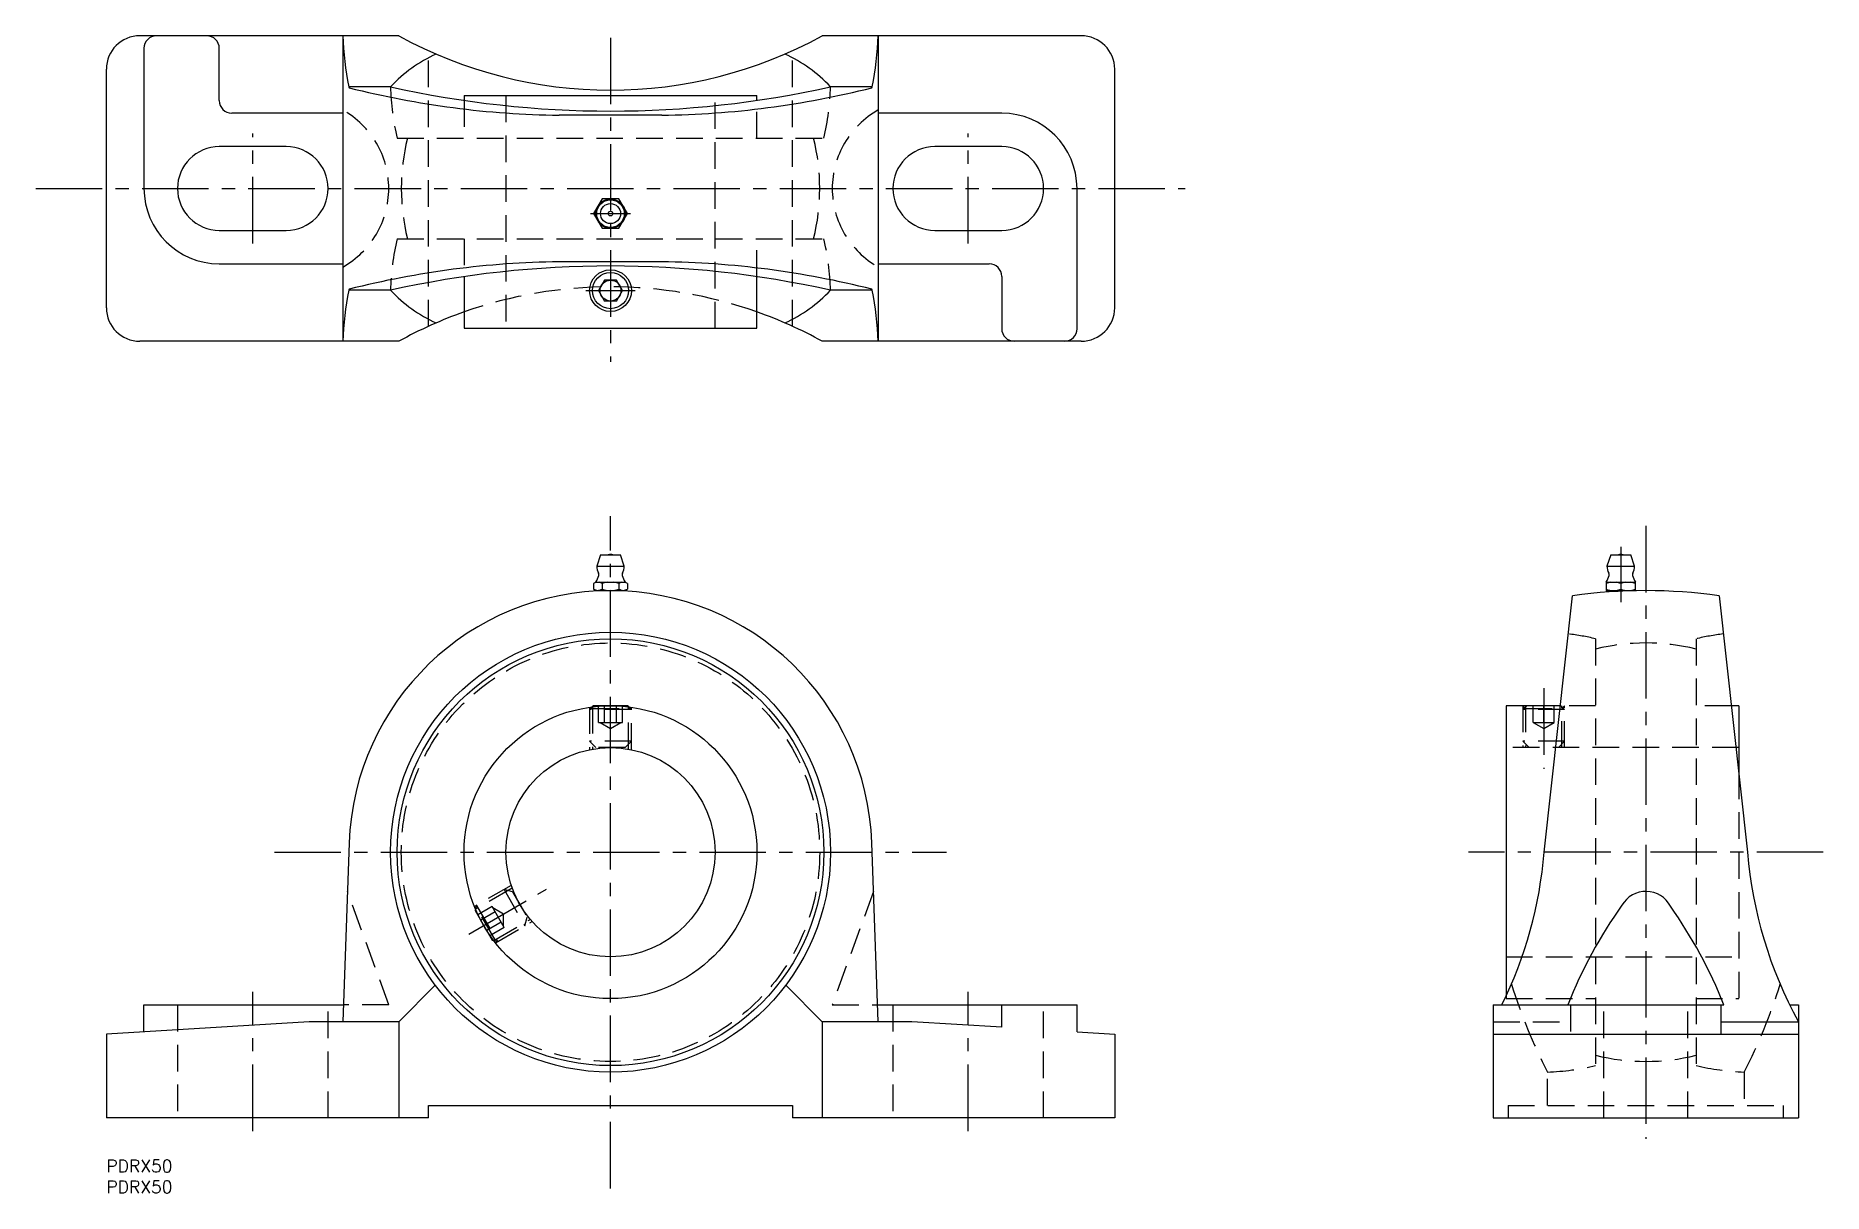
# Model space of a CAD drawing. Extents: x -17 to 410, y -8 to 269.
import ezdxf

# ---------------------------------------------------------------- set-up
doc = ezdxf.new("R2010")
doc.units = 0
doc.header["$LTSCALE"] = 0.5
doc.linetypes.add('CENTER', pattern=[50.8, 31.75, -6.35, 6.35, -6.35])
doc.linetypes.add('DASHED', pattern=[19.05, 12.7, -6.35])
for name, color, linetype in [('MSM_CENTER', 1, 'CENTER'), ('MSM_CONTINUOUS', 7, 'CONTINUOUS'), ('MSM_DASHED', 4, 'DASHED'), ('MSM_NARROW', 5, 'CONTINUOUS'), ('MSM_PART_NUMBER', 7, 'CONTINUOUS')]:
    doc.layers.add(name, color=color, linetype=linetype)
doc.styles.get("Standard").update_dxf_attribs({"font": 'txt.shx', "height": 3, "bigfont": 'bigfont.shx'})

msp = doc.modelspace()

# ---------------------------------------------------------------- linework, layer by layer
at = {"layer": 'MSM_CENTER'}
for p, q in [((120.5, 268.13), (120.5, 190.7)), ((35, 218.98), (35, 245.23)), ((206, 218.98), (206, 245.23)), ((-16.87, 232.1), (257.87, 232.1)), ((115.72, 226.1), (125.28, 226.1)), ((114.6, 207.7), (126.4, 207.7)), ((120.5, -6.83), (120.5, 153.83)), ((367.94, 151.47), (367.94, 5)), ((361.94, 146.45), (361.94, 133.25)), ((343.54, 112.68), (343.54, 93.43)), ((40.17, 73.5), (200.83, 73.5)), ((410.34, 73.5), (325.54, 73.5)), ((86.62, 53.94), (105.22, 64.68)), ((35, 6.87), (35, 40.12)), ((206, 6.87), (206, 40.12))]:
    msp.add_line(p, q, dxfattribs=at)
at = {"layer": 'MSM_CONTINUOUS'}
for p, q in [((69.89, 268.6), (8, 268.6)), ((9, 265.6), (9, 232.1)), ((27, 253.1), (27, 265.6)), ((56.5, 268.6), (56.5, 195.6)), ((233, 268.6), (171.11, 268.6)), ((184.5, 268.6), (184.5, 195.6)), ((0, 203.6), (0, 260.6)), ((241, 203.6), (241, 260.6)), ((67.93, 256.43), (57.96, 256.43)), ((57.96, 256.43), (58.04, 256.17)), ((183.04, 256.43), (173.07, 256.43)), ((182.96, 256.17), (183.04, 256.43)), ((85.5, 254.3), (155.5, 254.3)), ((85.5, 254.3), (85.5, 253.18)), ((155.5, 253.18), (155.5, 254.3)), ((56.5, 250.1), (30, 250.1)), ((132.79, 249.6), (108.21, 249.6)), ((214, 250.1), (184.5, 250.1)), ((43, 242.1), (27, 242.1)), ((214, 242.1), (198, 242.1)), ((232, 198.6), (232, 232.1)), ((118.48, 229.6), (116.46, 226.1)), ((122.52, 229.6), (118.48, 229.6)), ((124.54, 226.1), (122.52, 229.6)), ((116.46, 226.1), (118.48, 222.6)), ((118.48, 222.6), (122.52, 222.6)), ((122.52, 222.6), (124.54, 226.1)), ((27, 222.1), (43, 222.1)), ((198, 222.1), (214, 222.1)), ((27, 214.1), (56.5, 214.1)), ((132.79, 214.6), (108.21, 214.6)), ((184.5, 214.1), (211, 214.1)), ((85.5, 211.03), (85.5, 198.7)), ((119.06, 210.2), (117.61, 207.7)), ((121.94, 210.2), (119.06, 210.2)), ((123.39, 207.7), (121.94, 210.2)), ((155.5, 198.7), (155.5, 211.03)), ((214, 211.1), (214, 198.6)), ((58.04, 208.03), (57.96, 207.78)), ((67.93, 207.78), (57.96, 207.78)), ((117.61, 207.7), (119.06, 205.2)), ((121.94, 205.2), (119.06, 205.2)), ((121.94, 205.2), (123.39, 207.7)), ((183.04, 207.78), (173.07, 207.78)), ((183.04, 207.78), (182.96, 208.03)), ((85.5, 198.7), (155.5, 198.7)), ((69.89, 195.6), (8, 195.6)), ((233, 195.6), (171.11, 195.6)), ((118.1, 144.55), (117.2, 141.85)), ((117.2, 141.85), (123.8, 141.85)), ((118.1, 144.55), (122.9, 144.55)), ((123.8, 141.85), (122.9, 144.55)), ((359.54, 144.55), (358.64, 141.85)), ((358.64, 141.85), (365.24, 141.85)), ((359.54, 144.55), (364.34, 144.55)), ((365.24, 141.85), (364.34, 144.55)), ((117, 138.05), (116.46, 137.74)), ((116.46, 137.74), (116.46, 136.36)), ((117, 138.05), (124, 138.05)), ((117.08, 138), (117.86, 138)), ((118.48, 137.74), (118.48, 136.36)), ((119.72, 138), (121.28, 138)), ((122.52, 137.74), (122.52, 136.36)), ((123.14, 138), (123.92, 138)), ((124.54, 137.74), (124, 138.05)), ((124.54, 137.74), (124.54, 136.36)), ((358.44, 138.05), (365.44, 138.05)), ((358.44, 138.05), (358.44, 136.05)), ((359.51, 138), (360.87, 138)), ((361.94, 137.74), (361.94, 136.36)), ((363.01, 138), (364.37, 138)), ((365.44, 136.05), (365.44, 138.05)), ((116.46, 136.36), (117, 136.05)), ((117, 136.05), (124, 136.05)), ((117.2, 136.05), (117.2, 135.91)), ((123.8, 135.91), (123.8, 136.05)), ((124, 136.05), (124.54, 136.36)), ((343.62, 73.5), (350.44, 134.78)), ((358.44, 136.05), (365.44, 136.05)), ((358.64, 136.05), (358.64, 135.66)), ((365.24, 135.97), (365.24, 136.05)), ((385.44, 134.78), (392.27, 73.5)), ((116.42, 108.5), (116.15, 108.23)), ((124.58, 108.5), (116.42, 108.5)), ((124.85, 108.23), (124.58, 108.5)), ((347.52, 108.5), (334.54, 108.5)), ((334.54, 108.5), (334.54, 39.09)), ((347.52, 108.5), (339.46, 108.5)), ((390.14, 108.5), (388.37, 108.5)), ((390.14, 108.5), (390.14, 92.56)), ((58.04, 75.75), (56.5, 33)), ((184.5, 33), (182.96, 75.75)), ((88.25, 59.9), (88.15, 59.53)), ((88.15, 59.53), (92.23, 52.47)), ((92.23, 52.47), (92.6, 52.37)), ((69.89, 33), (78.62, 41.73)), ((162.38, 41.73), (171.11, 33)), ((9, 37), (56.64, 37)), ((9, 30.56), (9, 37)), ((184.36, 37), (232, 37)), ((214, 31.67), (214, 37)), ((232, 30.56), (232, 37)), ((331.44, 37), (386.62, 37)), ((331.44, 37), (331.44, 10)), ((385.94, 30), (385.94, 37)), ((402.35, 37), (404.44, 37)), ((404.44, 37), (404.44, 10)), ((48.49, 33), (0, 30)), ((0, 30), (0, 10)), ((69.89, 33), (48.49, 33)), ((69.89, 33), (69.89, 10)), ((192.51, 33), (171.11, 33)), ((171.11, 33), (171.11, 10)), ((214, 31.67), (192.51, 33)), ((232, 30.56), (241, 30)), ((241, 30), (241, 10)), ((331.44, 30), (404.44, 30)), ((385.94, 33), (404.44, 33)), ((77, 10), (77, 13)), ((77, 13), (164, 13)), ((164, 13), (164, 10)), ((77, 10), (0, 10)), ((241, 10), (164, 10)), ((331.44, 10), (404.44, 10))]:
    msp.add_line(p, q, dxfattribs=at)
for centre, radius in [((120.5, 226.1), 3.5), ((120.5, 226.1), 3.3), ((120.5, 226.1), 2.4), ((120.5, 226.1), 0.555), ((120.5, 207.7), 5), ((120.5, 207.7), 4.32), ((120.5, 207.7), 2.5), ((120.5, 73.5), 52.57), ((120.5, 73.5), 51), ((120.5, 73.5), 35), ((120.5, 73.5), 25)]:
    msp.add_circle(centre, radius, dxfattribs=at)
for centre, radius, start, end in [((8, 260.6), 8, 90, 180), ((12, 265.6), 3, 90, 180), ((24, 265.6), 3, 360, 90), ((138.37, 272.24), 81.95, 182.5424, 191.1253), ((120.5, 360.6), 105, 241.1862, 298.8138), ((102.63, 272.24), 81.95, 348.8747, 357.4576), ((233, 260.6), 8, 0, 90), ((93.25, 232.55), 34.8, 114.4853, 136.6924), ((147.75, 232.55), 34.8, 43.3076, 65.5147), ((120.5, 491.54), 240.93, 257.3961, 282.6039), ((30, 253.1), 3, 180, 270), ((111.01, 465.8), 216.21, 255.8179, 269.2558), ((129.99, 465.8), 216.21, 270.7442, 284.1821), ((214, 232.1), 18, 0, 90), ((27, 232.1), 10, 90, 270), ((43, 232.1), 10, 270, 90), ((198, 232.1), 10, 90, 270), ((214, 232.1), 10, 270, 90), ((27, 232.1), 18, 180, 270), ((111.01, -1.59), 216.21, 90.7442, 104.1821), ((129.99, -1.59), 216.21, 75.8179, 89.2558), ((211, 211.1), 3, 360, 90), ((120.5, -27.34), 240.93, 77.3961, 102.6039), ((138.37, 191.97), 81.95, 168.8747, 177.4576), ((93.25, 231.65), 34.8, 223.3076, 245.5147), ((147.75, 231.65), 34.8, 294.4853, 316.6924), ((102.63, 191.97), 81.95, 2.5424, 11.1253), ((8, 203.6), 8, 180, 270), ((120.5, 103.6), 105, 109.4712, 118.8138), ((120.5, 103.6), 105, 61.1862, 70.5288), ((233, 203.6), 8, 270, 360), ((217, 198.6), 3, 180, 270), ((229, 198.6), 3, 270, 0), ((120.5, 141.85), 3.3, 180, 209.6296), ((120.5, 143.06), 1.59, 69.555, 110.445), ((120.5, 141.85), 3.3, 330.3704, 0), ((361.94, 141.85), 3.3, 180, 209.6296), ((361.94, 143.06), 1.59, 69.555, 110.445), ((361.94, 141.85), 3.3, 330.3704, 0), ((119.12, 132.33), 6.03, 109.8062, 116.1939), ((111.95, 141.28), 6, 327.4036, 343.7018), ((116.94, 139.82), 0.8, 343.7018, 29.6296), ((116.72, 134.46), 3.72, 61.8177, 72.1822), ((120.77, 129.98), 8.09, 97.4991, 106.4659), ((116.38, 111.86), 26.59, 76.6546, 79.3803), ((124.28, 134.46), 3.72, 107.8178, 118.1823), ((124.06, 139.82), 0.8, 150.3704, 196.2982), ((129.05, 141.28), 6, 196.2982, 212.5964), ((121.88, 132.33), 6.03, 63.8061, 70.1938), ((353.39, 141.28), 6, 327.4036, 343.7018), ((362.66, 122.87), 15.46, 101.725, 105.8153), ((358.38, 139.82), 0.8, 343.7018, 29.6296), ((359.93, 131.84), 6.23, 71.1506, 81.3091), ((363.96, 131.84), 6.23, 98.6909, 108.8494), ((361.23, 122.87), 15.46, 74.1847, 78.275), ((365.51, 139.82), 0.8, 150.3704, 196.2982), ((370.5, 141.28), 6, 196.2982, 212.5964), ((120.5, 73.5), 62.5, 2.0638, 177.9362), ((117.77, 138.79), 2.76, 241.5674, 262.9509), ((117.13, 138.98), 2.95, 275.922, 297.2633), ((120.5, 142.74), 6.69, 252.412, 287.588), ((123.87, 138.98), 2.95, 242.7367, 264.078), ((123.23, 138.79), 2.76, 277.0491, 298.4326), ((367.94, 10), 126, 82.0164, 97.9836), ((360.19, 141.1), 5.05, 249.7438, 290.2562), ((363.69, 141.1), 5.05, 249.7438, 290.2562), ((243.93, 81.39), 100, 333.6443, 355.4722), ((491.95, 81.39), 100, 184.5278, 208.9432), ((367.98, 57.52), 6.62, 27.6027, 150.216), ((453.16, -4.18), 111.76, 144.4436, 158.3787), ((277.5, -6.87), 117.61, 21.9021, 35.0005)]:
    msp.add_arc(centre, radius, start, end, dxfattribs=at)
at = {"layer": 'MSM_DASHED'}
for p, q in [((77, 199.17), (77, 265.04)), ((164, 199.17), (164, 265.04)), ((85.5, 253.18), (85.5, 244.1)), ((95.5, 254.3), (95.5, 198.7)), ((145.5, 198.7), (145.5, 254.3)), ((155.5, 244.1), (155.5, 253.18)), ((69.5, 244.1), (171.5, 244.1)), ((69.5, 220.1), (171.5, 220.1)), ((85.5, 220.1), (85.5, 211.03)), ((155.5, 211.03), (155.5, 220.1)), ((355.94, 124.5), (355.94, 22.5)), ((379.94, 124.5), (379.94, 22.5)), ((116.15, 108.23), (115.5, 107.58)), ((115.5, 108.14), (115.5, 97.99)), ((125.5, 107.58), (115.5, 107.58)), ((115.81, 108.19), (116.18, 107.82)), ((116.18, 108.23), (116.18, 98.12)), ((116.18, 107.82), (124.82, 107.82)), ((117.61, 104.5), (117.61, 108.5)), ((119.06, 104.5), (119.06, 108.5)), ((121.94, 104.5), (121.94, 108.5)), ((123.39, 104.5), (123.39, 108.5)), ((124.82, 98.12), (124.82, 108.23)), ((124.82, 107.82), (125.19, 108.19)), ((125.5, 107.58), (124.85, 108.23)), ((125.5, 97.99), (125.5, 108.14)), ((338.54, 108.5), (338.54, 98.5)), ((339.46, 108.5), (338.54, 107.58)), ((338.54, 108.5), (339.22, 107.82)), ((348.54, 107.58), (338.54, 107.58)), ((339.22, 108.5), (339.22, 98.5)), ((339.22, 107.82), (347.87, 107.82)), ((341.04, 104.5), (341.04, 108.5)), ((343.54, 104.5), (343.54, 108.5)), ((346.04, 104.5), (346.04, 108.5)), ((355.94, 108.5), (347.52, 108.5)), ((348.54, 107.58), (347.62, 108.5)), ((347.87, 98.5), (347.87, 108.5)), ((347.87, 107.82), (348.54, 108.5)), ((348.54, 98.5), (348.54, 108.5)), ((388.37, 108.5), (379.94, 108.5)), ((117.61, 104.5), (123.39, 104.5)), ((118, 104.5), (120.5, 103.06)), ((120.5, 103.06), (123, 104.5)), ((341.04, 104.5), (346.04, 104.5)), ((341.04, 104.5), (343.54, 103.06)), ((343.54, 103.06), (346.04, 104.5)), ((125.5, 100), (115.5, 100)), ((115.5, 100), (117, 98.5)), ((124, 98.5), (117, 98.5)), ((124, 98.5), (125.5, 100)), ((390.14, 98.5), (334.54, 98.5)), ((338.54, 100), (340.04, 98.5)), ((348.54, 100), (338.54, 100)), ((347.04, 98.5), (348.54, 100)), ((390.14, 92.56), (390.14, 38.5)), ((67.5, 37), (57.63, 64.13)), ((96.79, 65.58), (88, 60.51)), ((97.01, 64.93), (88.26, 59.88)), ((95.05, 64.58), (100.05, 55.92)), ((97.1, 64.03), (95.05, 64.58)), ((183.37, 64.13), (173.5, 37)), ((88.61, 60.08), (88.12, 60.21)), ((88.49, 60.79), (88.25, 59.9)), ((88.49, 60.79), (93.49, 52.13)), ((92.94, 52.59), (88.61, 60.08)), ((92.21, 60.5), (88.75, 58.5)), ((95.1, 55.5), (92.21, 60.5)), ((94.9, 58.72), (92.4, 60.17)), ((97.1, 64.03), (100.6, 57.97)), ((92.93, 59.25), (89.47, 57.25)), ((94.37, 56.75), (90.91, 54.75)), ((92.58, 52.39), (101.34, 57.44)), ((93, 51.85), (101.79, 56.92)), ((94.9, 55.83), (94.9, 58.72)), ((100.05, 55.92), (100.6, 57.97)), ((95.1, 55.5), (91.63, 53.5)), ((92.6, 52.37), (93.49, 52.13)), ((92.8, 52.1), (92.94, 52.59)), ((334.54, 48.5), (390.14, 48.5)), ((334.54, 39.09), (334.54, 38.5)), ((334.54, 38.5), (355.94, 38.5)), ((379.94, 38.5), (390.14, 38.5)), ((17, 37), (17, 10)), ((53, 10), (53, 37)), ((67.5, 37), (56.64, 37)), ((173.5, 37), (184.36, 37)), ((188, 37), (188, 10)), ((224, 10), (224, 37)), ((349.94, 37), (349.94, 30)), ((357.94, 10), (357.94, 37)), ((377.94, 10), (377.94, 37)), ((331.44, 33), (349.94, 33)), ((344.44, 13), (344.44, 20.95)), ((391.44, 20.95), (391.44, 13)), ((335.01, 13), (400.88, 13)), ((335.01, 13), (335.01, 10)), ((400.88, 10), (400.88, 13))]:
    msp.add_line(p, q, dxfattribs=at)
msp.add_circle((120.5, 73.5), 50, dxfattribs=at)
for centre, radius, start, end in [((129.37, 257.99), 61.46, 181.4591, 193.0591), ((111.63, 257.99), 61.46, 346.9409, 358.5409), ((46, 232.1), 21.5, 299.2336, 60.7664), ((195, 232.1), 21.5, 119.2336, 240.7664), ((120.5, 232.1), 50, 166.1135, 193.8865), ((120.5, 232.1), 50, 346.1135, 13.8865), ((129.37, 206.22), 61.46, 166.9409, 178.5409), ((111.63, 206.22), 61.46, 1.4591, 13.0591), ((120.5, 103.6), 105, 70.5288, 109.4712), ((342.06, 64.63), 61.46, 76.9409, 83.1123), ((393.83, 64.63), 61.46, 96.8884, 103.0591), ((367.94, 73.5), 50, 76.1135, 103.8865), ((463.9, 82.31), 134.29, 197.4947, 207.1852), ((271.98, 82.31), 134.29, 332.8148, 342.5053), ((342.06, 82.37), 61.46, 272.2259, 283.0591), ((367.94, 73.5), 50, 256.1135, 283.8865), ((393.83, 82.37), 61.46, 256.9409, 267.7741)]:
    msp.add_arc(centre, radius, start, end, dxfattribs=at)
at = {"layer": 'MSM_NARROW'}
for p, q in [((116.18, 108.26), (116.18, 108.23)), ((124.82, 108.26), (124.82, 108.23)), ((88.24, 59.87), (88.26, 59.88)), ((92.56, 52.38), (92.58, 52.39))]:
    msp.add_line(p, q, dxfattribs=at)

# ---------------------------------------------------------------- texts
at = {"layer": 'MSM_PART_NUMBER'}
for p in [(0, -3), (0, -8)]:
    msp.add_text('PDRX50', height=3, dxfattribs=at).set_placement(p)

doc.saveas('drawing.dxf')
